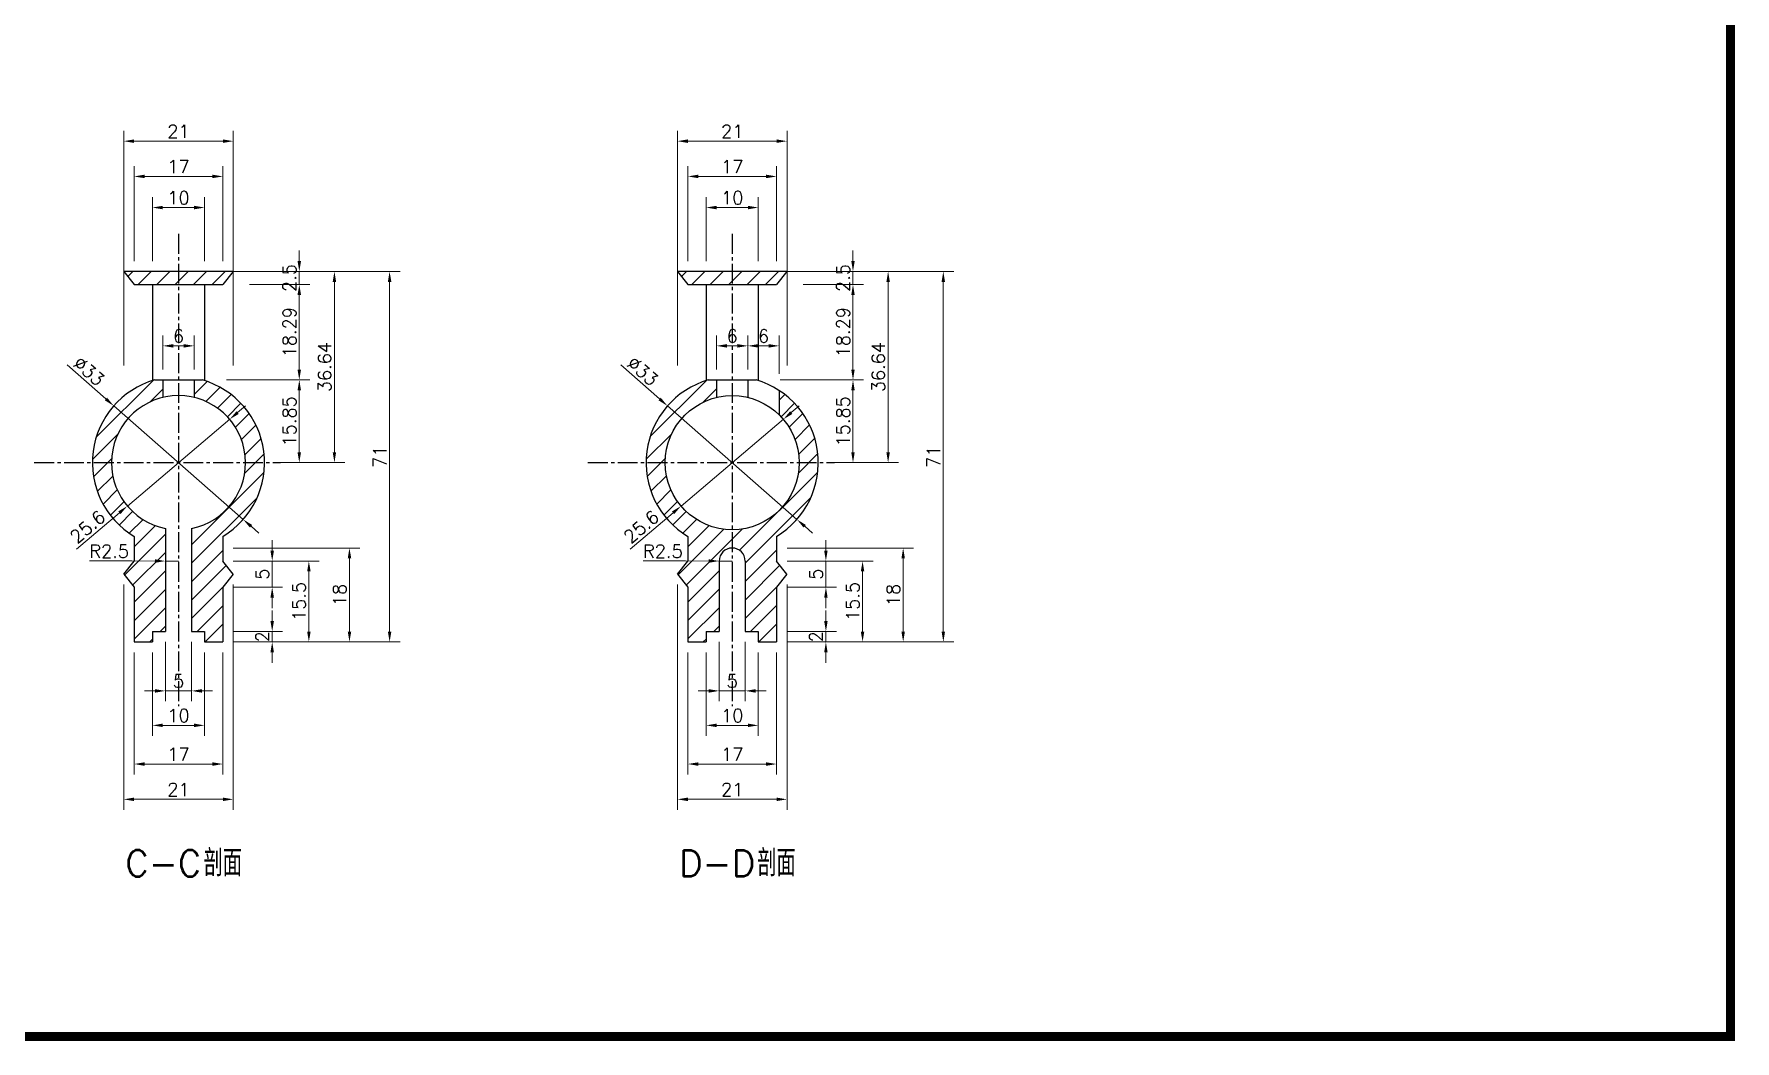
# Model space of a CAD drawing. Header units: millimetres. Extents: x 6728 to 8819, y -1283 to 914.
# Drawn here: x 8493.5 to 8819.4, y 62.5 to 255.5 of the extents above; entities that cross this region are included whole.
import ezdxf

# ---------------------------------------------------------------- set-up
doc = ezdxf.new("R2010")
doc.units = ezdxf.units.MM
doc.header["$LTSCALE"] = 1000
doc.linetypes.add('CENTER2', pattern=[28.575, 19.05, -3.175, 3.175, -3.175])
doc.linetypes.add('DASHDOTX3', pattern=[508, 254, -127, 0, -127])
for name, color, linetype in [('PUB_TEXT', 7, 'Continuous'), ('PUB_TITLE', 7, 'Continuous'), ('中线', 1, 'DASHDOTX3')]:
    doc.layers.add(name, color=color, linetype=linetype)
doc.styles.get("Standard").update_dxf_attribs({"font": 'txt.shx', "bigfont": 'gbcbig.shx'})
doc.styles.add('样式 1', font='txt.shx', dxfattribs={"height": 5.5, "bigfont": 'gbcbig.shx'})
doc.dimstyles.new('ISO-25', dxfattribs={"dimtxt": 2.5, "dimasz": 2, "dimexe": 2, "dimexo": 2, "dimtad": 1, "dimtoh": 1, "dimdsep": 46, "dimtxsty": 'Standard', "dimcen": 2.5, "dimclrd": 256, "dimclre": 256, "dimazin": 0, "dimtfac": 1, "dimtix": 1, "dimtmove": 1, "dimatfit": 0, "dimfxl": 0, "dimtolj": 1, "dimlwd": 9, "dimlwe": 9, "dimarcsym": 0})
pattern_1 = [(45, (1169.0626, -217.9454), (-1.76776695, 1.76776695), [])]

# ---------------------------------------------------------------- blocks, each defined once
blk = doc.blocks.new('*D241')
at = {"lineweight": 9}
for p, q in [((8630.31, 193.16), (8630.31, 197.69)), ((8632.31, 195.69), (8634.31, 195.69)), ((8636.31, 190.32), (8636.31, 197.69))]:
    blk.add_line(p, q, dxfattribs=at)
for points in [[(8632.31, 196.03), (8632.31, 195.36), (8630.31, 195.69)], [(8634.31, 196.03), (8634.31, 195.36), (8636.31, 195.69)]]:
    blk.add_solid(points)
at = {"layer": 'Defpoints', "color": 0}
for p in [(8636.31, 195.69), (8630.31, 191.16), (8636.31, 188.32)]:
    blk.add_point(p, dxfattribs=at)
at = {"color": 0, "insert": (8633.31, 197.57), "char_height": 2.5, "attachment_point": 5}
blk.add_mtext('\\A1;6', dxfattribs=at)
blk = doc.blocks.new('*D240')
at = {"lineweight": 9}
for p, q in [((8645.26, 142.95), (8645.26, 144.95)), ((8637.81, 140.95), (8647.26, 140.95)), ((8645.26, 138.95), (8645.26, 140.95)), ((8637.81, 138.95), (8647.26, 138.95)), ((8645.26, 136.95), (8645.26, 134.95))]:
    blk.add_line(p, q, dxfattribs=at)
for points in [[(8644.93, 142.95), (8645.59, 142.95), (8645.26, 140.95)], [(8644.93, 136.95), (8645.59, 136.95), (8645.26, 138.95)]]:
    blk.add_solid(points)
at = {"layer": 'Defpoints', "color": 0}
for p in [(8635.81, 140.95), (8645.26, 140.95), (8635.81, 138.95)]:
    blk.add_point(p, dxfattribs=at)
at = {"color": 0, "insert": (8643.39, 139.95), "char_height": 2.5, "attachment_point": 5, "rotation": 90}
blk.add_mtext('\\A1;2', dxfattribs=at)
blk = doc.blocks.new('*D380')
at = {"lineweight": 9}
for p, q in [((8622.31, 136.95), (8622.31, 120.96)), ((8632.31, 136.95), (8632.31, 120.96)), ((8624.31, 122.96), (8630.31, 122.96))]:
    blk.add_line(p, q, dxfattribs=at)
for points in [[(8624.31, 123.3), (8624.31, 122.63), (8622.31, 122.96)], [(8630.31, 123.3), (8630.31, 122.63), (8632.31, 122.96)]]:
    blk.add_solid(points)
at = {"layer": 'Defpoints', "color": 0}
for p in [(8622.31, 138.95), (8632.31, 138.95), (8632.31, 122.96)]:
    blk.add_point(p, dxfattribs=at)
at = {"color": 0, "insert": (8627.31, 124.84), "char_height": 2.5, "attachment_point": 5}
blk.add_mtext('\\A1;10', dxfattribs=at)
blk = doc.blocks.new('*D379')
at = {"lineweight": 9}
for p, q in [((8610.27, 154.47), (8618.39, 154.47)), ((8618.39, 154.47), (8622.81, 154.46)), ((8627.31, 154.45), (8624.81, 154.45))]:
    blk.add_line(p, q, dxfattribs=at)
blk.add_solid([(8622.81, 154.79), (8622.8, 154.12), (8624.81, 154.45)])
at = {"layer": 'Defpoints', "color": 0}
for p in [(8624.81, 154.45), (8627.31, 154.45)]:
    blk.add_point(p, dxfattribs=at)
at = {"color": 0, "insert": (8614.02, 156.34), "char_height": 2.5, "attachment_point": 5}
blk.add_mtext('\\A1;R2.5', dxfattribs=at)
blk = doc.blocks.new('*D378')
at = {"lineweight": 9}
for p, q in [((8638.63, 182.91), (8640.16, 184.2)), ((8637.11, 181.62), (8617.5, 165)), ((8607.78, 156.76), (8615.98, 163.71))]:
    blk.add_line(p, q, dxfattribs=at)
for points in [[(8638.42, 183.16), (8638.85, 182.65), (8637.11, 181.62)], [(8615.76, 163.96), (8616.19, 163.45), (8617.5, 165)]]:
    blk.add_solid(points)
at = {"layer": 'Defpoints', "color": 0}
for p in [(8637.11, 181.62), (8617.5, 165)]:
    blk.add_point(p, dxfattribs=at)
at = {"color": 0, "insert": (8609.9, 161.02), "char_height": 2.5, "attachment_point": 5, "rotation": 40.2795}
blk.add_mtext('\\A1;25.6', dxfattribs=at)
blk = doc.blocks.new('*D377')
at = {"lineweight": 9}
for p, q in [((8605.95, 192.05), (8613.4, 185.51)), ((8639.71, 162.42), (8614.9, 184.19)), ((8641.21, 161.11), (8642.71, 159.79))]:
    blk.add_line(p, q, dxfattribs=at)
for points in [[(8613.62, 185.76), (8613.18, 185.26), (8614.9, 184.19)], [(8641.43, 161.36), (8640.99, 160.86), (8639.71, 162.42)]]:
    blk.add_solid(points)
at = {"layer": 'Defpoints', "color": 0}
for p in [(8614.9, 184.19), (8639.71, 162.42)]:
    blk.add_point(p, dxfattribs=at)
at = {"color": 0, "insert": (8610.16, 190.85), "char_height": 2.5, "attachment_point": 5, "rotation": 318.7322}
blk.add_mtext('\\A1;∅33', dxfattribs=at)
blk = doc.blocks.new('*D239')
at = {"lineweight": 9}
for p, q in [((8618.81, 211.95), (8618.81, 230.16)), ((8620.81, 228.16), (8633.81, 228.16)), ((8635.81, 211.95), (8635.81, 230.16))]:
    blk.add_line(p, q, dxfattribs=at)
for points in [[(8620.81, 228.5), (8620.81, 227.83), (8618.81, 228.16)], [(8633.81, 228.5), (8633.81, 227.83), (8635.81, 228.16)]]:
    blk.add_solid(points)
at = {"layer": 'Defpoints', "color": 0}
for p in [(8635.81, 228.16), (8618.81, 209.95), (8635.81, 209.95)]:
    blk.add_point(p, dxfattribs=at)
at = {"color": 0, "insert": (8627.31, 230.04), "char_height": 2.5, "attachment_point": 5}
blk.add_mtext('\\A1;17', dxfattribs=at)
blk = doc.blocks.new('*D238')
at = {"lineweight": 9}
for p, q in [((8616.81, 191.95), (8616.81, 236.92)), ((8618.81, 234.92), (8635.81, 234.92)), ((8637.81, 191.95), (8637.81, 236.92))]:
    blk.add_line(p, q, dxfattribs=at)
for points in [[(8618.81, 235.26), (8618.81, 234.59), (8616.81, 234.92)], [(8635.81, 235.26), (8635.81, 234.59), (8637.81, 234.92)]]:
    blk.add_solid(points)
at = {"layer": 'Defpoints', "color": 0}
for p in [(8637.81, 234.92), (8616.81, 189.95), (8637.81, 189.95)]:
    blk.add_point(p, dxfattribs=at)
at = {"color": 0, "insert": (8627.31, 236.8), "char_height": 2.5, "attachment_point": 5}
blk.add_mtext('\\A1;21', dxfattribs=at)
blk = doc.blocks.new('*D376')
at = {"lineweight": 9}
for p, q in [((8616.81, 149.95), (8616.81, 106.79)), ((8637.81, 149.95), (8637.81, 106.79)), ((8618.81, 108.79), (8635.81, 108.79))]:
    blk.add_line(p, q, dxfattribs=at)
for points in [[(8618.81, 109.12), (8618.81, 108.45), (8616.81, 108.79)], [(8635.81, 109.12), (8635.81, 108.45), (8637.81, 108.79)]]:
    blk.add_solid(points)
at = {"layer": 'Defpoints', "color": 0}
for p in [(8616.81, 151.95), (8637.81, 151.95), (8637.81, 108.79)]:
    blk.add_point(p, dxfattribs=at)
at = {"color": 0, "insert": (8627.31, 110.66), "char_height": 2.5, "attachment_point": 5}
blk.add_mtext('\\A1;21', dxfattribs=at)
blk = doc.blocks.new('*D375')
at = {"lineweight": 9}
for p, q in [((8618.81, 136.95), (8618.81, 113.55)), ((8635.81, 136.95), (8635.81, 113.55)), ((8620.81, 115.55), (8633.81, 115.55))]:
    blk.add_line(p, q, dxfattribs=at)
for points in [[(8620.81, 115.88), (8620.81, 115.21), (8618.81, 115.55)], [(8633.81, 115.88), (8633.81, 115.21), (8635.81, 115.55)]]:
    blk.add_solid(points)
at = {"layer": 'Defpoints', "color": 0}
for p in [(8618.81, 138.95), (8635.81, 138.95), (8635.81, 115.55)]:
    blk.add_point(p, dxfattribs=at)
at = {"color": 0, "insert": (8627.31, 117.42), "char_height": 2.5, "attachment_point": 5}
blk.add_mtext('\\A1;17', dxfattribs=at)
blk = doc.blocks.new('*D237')
at = {"lineweight": 9}
for p, q in [((8624.81, 138.95), (8624.81, 127.57)), ((8629.81, 138.95), (8629.81, 127.57)), ((8622.81, 129.57), (8620.81, 129.57)), ((8624.81, 129.57), (8629.81, 129.57)), ((8631.81, 129.57), (8633.81, 129.57))]:
    blk.add_line(p, q, dxfattribs=at)
for points in [[(8622.81, 129.9), (8622.81, 129.23), (8624.81, 129.57)], [(8631.81, 129.9), (8631.81, 129.23), (8629.81, 129.57)]]:
    blk.add_solid(points)
at = {"layer": 'Defpoints', "color": 0}
for p in [(8624.81, 140.95), (8629.81, 140.95), (8629.81, 129.57)]:
    blk.add_point(p, dxfattribs=at)
at = {"color": 0, "insert": (8627.31, 131.44), "char_height": 2.5, "attachment_point": 5}
blk.add_mtext('\\A1;5', dxfattribs=at)
blk = doc.blocks.new('*D374')
at = {"lineweight": 9}
for p, q in [((8645.26, 156.45), (8645.26, 158.45)), ((8637.81, 154.45), (8647.26, 154.45)), ((8645.26, 149.45), (8645.26, 154.45)), ((8637.81, 149.45), (8647.26, 149.45)), ((8645.26, 147.45), (8645.26, 145.45))]:
    blk.add_line(p, q, dxfattribs=at)
for points in [[(8644.93, 156.45), (8645.59, 156.45), (8645.26, 154.45)], [(8644.93, 147.45), (8645.59, 147.45), (8645.26, 149.45)]]:
    blk.add_solid(points)
at = {"layer": 'Defpoints', "color": 0}
for p in [(8635.81, 154.45), (8645.26, 154.45), (8635.81, 149.45)]:
    blk.add_point(p, dxfattribs=at)
at = {"color": 0, "insert": (8643.39, 151.95), "char_height": 2.5, "attachment_point": 5, "rotation": 90}
blk.add_mtext('\\A1;5', dxfattribs=at)
blk = doc.blocks.new('*D373')
at = {"lineweight": 9}
for p, q in [((8637.81, 154.45), (8654.29, 154.45)), ((8652.29, 140.95), (8652.29, 152.45)), ((8639.81, 138.95), (8654.29, 138.95))]:
    blk.add_line(p, q, dxfattribs=at)
for points in [[(8651.95, 152.45), (8652.62, 152.45), (8652.29, 154.45)], [(8651.95, 140.95), (8652.62, 140.95), (8652.29, 138.95)]]:
    blk.add_solid(points)
at = {"layer": 'Defpoints', "color": 0}
for p in [(8635.81, 154.45), (8652.29, 154.45), (8637.81, 138.95)]:
    blk.add_point(p, dxfattribs=at)
at = {"color": 0, "insert": (8650.41, 146.7), "char_height": 2.5, "attachment_point": 5, "rotation": 90}
blk.add_mtext('\\A1;15.5', dxfattribs=at)
blk = doc.blocks.new('*D236')
at = {"lineweight": 9}
for p, q in [((8637.81, 156.95), (8662.07, 156.95)), ((8660.07, 154.95), (8660.07, 140.95)), ((8641.55, 138.95), (8662.07, 138.95))]:
    blk.add_line(p, q, dxfattribs=at)
for points in [[(8659.73, 154.95), (8660.4, 154.95), (8660.07, 156.95)], [(8659.73, 140.95), (8660.4, 140.95), (8660.07, 138.95)]]:
    blk.add_solid(points)
at = {"layer": 'Defpoints', "color": 0}
for p in [(8635.81, 156.95), (8639.55, 138.95), (8660.07, 138.95)]:
    blk.add_point(p, dxfattribs=at)
at = {"color": 0, "insert": (8658.19, 147.95), "char_height": 2.5, "attachment_point": 5, "rotation": 90}
blk.add_mtext('\\A1;18', dxfattribs=at)
blk = doc.blocks.new('*D235')
at = {"lineweight": 9}
for p, q in [((8622.31, 211.95), (8622.31, 224.2)), ((8624.31, 222.2), (8630.31, 222.2)), ((8632.31, 211.95), (8632.31, 224.2))]:
    blk.add_line(p, q, dxfattribs=at)
for points in [[(8624.31, 222.53), (8624.31, 221.86), (8622.31, 222.2)], [(8630.31, 222.53), (8630.31, 221.86), (8632.31, 222.2)]]:
    blk.add_solid(points)
at = {"layer": 'Defpoints', "color": 0}
for p in [(8632.31, 222.2), (8622.31, 209.95), (8632.31, 209.95)]:
    blk.add_point(p, dxfattribs=at)
at = {"color": 0, "insert": (8627.31, 224.07), "char_height": 2.5, "attachment_point": 5}
blk.add_mtext('\\A1;10', dxfattribs=at)
blk = doc.blocks.new('*D234')
at = {"lineweight": 9}
for p, q in [((8650.45, 211.95), (8650.45, 213.95)), ((8644.99, 209.95), (8652.45, 209.95)), ((8650.45, 209.95), (8650.45, 207.45)), ((8640.93, 207.45), (8652.45, 207.45)), ((8650.45, 205.45), (8650.45, 203.45))]:
    blk.add_line(p, q, dxfattribs=at)
for points in [[(8650.12, 211.95), (8650.78, 211.95), (8650.45, 209.95)], [(8650.12, 205.45), (8650.78, 205.45), (8650.45, 207.45)]]:
    blk.add_solid(points)
at = {"layer": 'Defpoints', "color": 0}
for p in [(8642.99, 209.95), (8638.93, 207.45), (8650.45, 207.45)]:
    blk.add_point(p, dxfattribs=at)
at = {"color": 0, "insert": (8648.57, 208.7), "char_height": 2.5, "attachment_point": 5, "rotation": 90}
blk.add_mtext('\\A1;2.5', dxfattribs=at)
blk = doc.blocks.new('*D233')
at = {"lineweight": 9}
for p, q in [((8642.99, 209.95), (8659.18, 209.95)), ((8657.18, 207.95), (8657.18, 175.31)), ((8650.99, 173.31), (8659.18, 173.31))]:
    blk.add_line(p, q, dxfattribs=at)
for points in [[(8656.85, 207.95), (8657.52, 207.95), (8657.18, 209.95)], [(8656.85, 175.31), (8657.52, 175.31), (8657.18, 173.31)]]:
    blk.add_solid(points)
at = {"layer": 'Defpoints', "color": 0}
for p in [(8640.99, 209.95), (8648.99, 173.31), (8657.18, 173.31)]:
    blk.add_point(p, dxfattribs=at)
at = {"color": 0, "insert": (8655.31, 191.63), "char_height": 2.5, "attachment_point": 5, "rotation": 90}
blk.add_mtext('\\A1;36.64', dxfattribs=at)
blk = doc.blocks.new('*D232')
at = {"lineweight": 9}
for p, q in [((8637.81, 209.95), (8669.76, 209.95)), ((8667.76, 207.95), (8667.76, 140.95)), ((8637.81, 138.95), (8669.76, 138.95))]:
    blk.add_line(p, q, dxfattribs=at)
for points in [[(8667.42, 207.95), (8668.09, 207.95), (8667.76, 209.95)], [(8667.42, 140.95), (8668.09, 140.95), (8667.76, 138.95)]]:
    blk.add_solid(points)
at = {"layer": 'Defpoints', "color": 0}
for p in [(8635.81, 209.95), (8635.81, 138.95), (8667.76, 138.95)]:
    blk.add_point(p, dxfattribs=at)
at = {"color": 0, "insert": (8665.88, 174.45), "char_height": 2.5, "attachment_point": 5, "rotation": 90}
blk.add_mtext('\\A1;71', dxfattribs=at)
blk = doc.blocks.new('*D231')
at = {"lineweight": 9}
for p, q in [((8636.52, 189.16), (8652.45, 189.16)), ((8650.45, 175.31), (8650.45, 187.16)), ((8646.35, 173.31), (8652.45, 173.31))]:
    blk.add_line(p, q, dxfattribs=at)
for points in [[(8650.12, 187.16), (8650.78, 187.16), (8650.45, 189.16)], [(8650.12, 175.31), (8650.78, 175.31), (8650.45, 173.31)]]:
    blk.add_solid(points)
at = {"layer": 'Defpoints', "color": 0}
for p in [(8634.52, 189.16), (8650.45, 189.16), (8644.35, 173.31)]:
    blk.add_point(p, dxfattribs=at)
at = {"color": 0, "insert": (8648.57, 181.23), "char_height": 2.5, "attachment_point": 5, "rotation": 90}
blk.add_mtext('\\A1;15.85', dxfattribs=at)
blk = doc.blocks.new('*D230')
at = {"lineweight": 9}
for p, q in [((8647.09, 207.45), (8652.45, 207.45)), ((8650.45, 191.16), (8650.45, 205.45)), ((8636.52, 189.16), (8652.45, 189.16))]:
    blk.add_line(p, q, dxfattribs=at)
for points in [[(8650.12, 205.45), (8650.78, 205.45), (8650.45, 207.45)], [(8650.12, 191.16), (8650.78, 191.16), (8650.45, 189.16)]]:
    blk.add_solid(points)
at = {"layer": 'Defpoints', "color": 0}
for p in [(8645.09, 207.45), (8650.45, 207.45), (8634.52, 189.16)]:
    blk.add_point(p, dxfattribs=at)
at = {"color": 0, "insert": (8648.57, 198.3), "char_height": 2.5, "attachment_point": 5, "rotation": 90}
blk.add_mtext('\\A1;18.29', dxfattribs=at)
blk = doc.blocks.new('*D372')
at = {"lineweight": 9}
for p, q in [((8624.31, 191.16), (8624.31, 197.69)), ((8626.31, 195.69), (8628.31, 195.69)), ((8630.31, 191.16), (8630.31, 197.69))]:
    blk.add_line(p, q, dxfattribs=at)
for points in [[(8626.31, 196.03), (8626.31, 195.36), (8624.31, 195.69)], [(8628.31, 196.03), (8628.31, 195.36), (8630.31, 195.69)]]:
    blk.add_solid(points)
at = {"layer": 'Defpoints', "color": 0}
for p in [(8630.31, 195.69), (8624.31, 189.16), (8630.31, 189.16)]:
    blk.add_point(p, dxfattribs=at)
at = {"color": 0, "insert": (8627.31, 197.57), "char_height": 2.5, "attachment_point": 5}
blk.add_mtext('\\A1;6', dxfattribs=at)
blk = doc.blocks.new('*D347')
at = {"lineweight": 9}
for p, q in [((8518.21, 191.16), (8518.21, 197.69)), ((8520.21, 195.69), (8522.21, 195.69)), ((8524.21, 191.16), (8524.21, 197.69))]:
    blk.add_line(p, q, dxfattribs=at)
for points in [[(8520.21, 196.03), (8520.21, 195.36), (8518.21, 195.69)], [(8522.21, 196.03), (8522.21, 195.36), (8524.21, 195.69)]]:
    blk.add_solid(points)
at = {"layer": 'Defpoints', "color": 0}
for p in [(8524.21, 195.69), (8518.21, 189.16), (8524.21, 189.16)]:
    blk.add_point(p, dxfattribs=at)
at = {"color": 0, "insert": (8521.21, 197.57), "char_height": 2.5, "attachment_point": 5}
blk.add_mtext('\\A1;6', dxfattribs=at)
blk = doc.blocks.new('*D222')
at = {"lineweight": 9}
for p, q in [((8540.99, 207.45), (8546.36, 207.45)), ((8544.36, 191.16), (8544.36, 205.45)), ((8530.43, 189.16), (8546.36, 189.16))]:
    blk.add_line(p, q, dxfattribs=at)
for points in [[(8544.02, 205.45), (8544.69, 205.45), (8544.36, 207.45)], [(8544.02, 191.16), (8544.69, 191.16), (8544.36, 189.16)]]:
    blk.add_solid(points)
at = {"layer": 'Defpoints', "color": 0}
for p in [(8538.99, 207.45), (8544.36, 207.45), (8528.43, 189.16)]:
    blk.add_point(p, dxfattribs=at)
at = {"color": 0, "insert": (8542.48, 198.3), "char_height": 2.5, "attachment_point": 5, "rotation": 90}
blk.add_mtext('\\A1;18.29', dxfattribs=at)
blk = doc.blocks.new('*D221')
at = {"lineweight": 9}
for p, q in [((8530.43, 189.16), (8546.36, 189.16)), ((8544.36, 175.31), (8544.36, 187.16)), ((8540.25, 173.31), (8546.36, 173.31))]:
    blk.add_line(p, q, dxfattribs=at)
for points in [[(8544.02, 187.16), (8544.69, 187.16), (8544.36, 189.16)], [(8544.02, 175.31), (8544.69, 175.31), (8544.36, 173.31)]]:
    blk.add_solid(points)
at = {"layer": 'Defpoints', "color": 0}
for p in [(8528.43, 189.16), (8544.36, 189.16), (8538.25, 173.31)]:
    blk.add_point(p, dxfattribs=at)
at = {"color": 0, "insert": (8542.48, 181.23), "char_height": 2.5, "attachment_point": 5, "rotation": 90}
blk.add_mtext('\\A1;15.85', dxfattribs=at)
blk = doc.blocks.new('*D220')
at = {"lineweight": 9}
for p, q in [((8531.71, 209.95), (8563.66, 209.95)), ((8561.66, 207.95), (8561.66, 140.95)), ((8531.71, 138.95), (8563.66, 138.95))]:
    blk.add_line(p, q, dxfattribs=at)
for points in [[(8561.33, 207.95), (8562, 207.95), (8561.66, 209.95)], [(8561.33, 140.95), (8562, 140.95), (8561.66, 138.95)]]:
    blk.add_solid(points)
at = {"layer": 'Defpoints', "color": 0}
for p in [(8529.71, 209.95), (8529.71, 138.95), (8561.66, 138.95)]:
    blk.add_point(p, dxfattribs=at)
at = {"color": 0, "insert": (8559.79, 174.45), "char_height": 2.5, "attachment_point": 5, "rotation": 90}
blk.add_mtext('\\A1;71', dxfattribs=at)
blk = doc.blocks.new('*D219')
at = {"lineweight": 9}
for p, q in [((8536.9, 209.95), (8553.09, 209.95)), ((8551.09, 207.95), (8551.09, 175.31)), ((8544.9, 173.31), (8553.09, 173.31))]:
    blk.add_line(p, q, dxfattribs=at)
for points in [[(8550.76, 207.95), (8551.42, 207.95), (8551.09, 209.95)], [(8550.76, 175.31), (8551.42, 175.31), (8551.09, 173.31)]]:
    blk.add_solid(points)
at = {"layer": 'Defpoints', "color": 0}
for p in [(8534.9, 209.95), (8542.9, 173.31), (8551.09, 173.31)]:
    blk.add_point(p, dxfattribs=at)
at = {"color": 0, "insert": (8549.22, 191.63), "char_height": 2.5, "attachment_point": 5, "rotation": 90}
blk.add_mtext('\\A1;36.64', dxfattribs=at)
blk = doc.blocks.new('*D218')
at = {"lineweight": 9}
for p, q in [((8544.36, 211.95), (8544.36, 213.95)), ((8538.9, 209.95), (8546.36, 209.95)), ((8544.36, 209.95), (8544.36, 207.45)), ((8534.83, 207.45), (8546.36, 207.45)), ((8544.36, 205.45), (8544.36, 203.45))]:
    blk.add_line(p, q, dxfattribs=at)
for points in [[(8544.02, 211.95), (8544.69, 211.95), (8544.36, 209.95)], [(8544.02, 205.45), (8544.69, 205.45), (8544.36, 207.45)]]:
    blk.add_solid(points)
at = {"layer": 'Defpoints', "color": 0}
for p in [(8536.9, 209.95), (8532.83, 207.45), (8544.36, 207.45)]:
    blk.add_point(p, dxfattribs=at)
at = {"color": 0, "insert": (8542.48, 208.7), "char_height": 2.5, "attachment_point": 5, "rotation": 90}
blk.add_mtext('\\A1;2.5', dxfattribs=at)
blk = doc.blocks.new('*D217')
at = {"lineweight": 9}
for p, q in [((8516.21, 211.95), (8516.21, 224.2)), ((8518.21, 222.2), (8524.21, 222.2)), ((8526.21, 211.95), (8526.21, 224.2))]:
    blk.add_line(p, q, dxfattribs=at)
for points in [[(8518.21, 222.53), (8518.21, 221.86), (8516.21, 222.2)], [(8524.21, 222.53), (8524.21, 221.86), (8526.21, 222.2)]]:
    blk.add_solid(points)
at = {"layer": 'Defpoints', "color": 0}
for p in [(8526.21, 222.2), (8516.21, 209.95), (8526.21, 209.95)]:
    blk.add_point(p, dxfattribs=at)
at = {"color": 0, "insert": (8521.21, 224.07), "char_height": 2.5, "attachment_point": 5}
blk.add_mtext('\\A1;10', dxfattribs=at)
blk = doc.blocks.new('*D216')
at = {"lineweight": 9}
for p, q in [((8531.71, 156.95), (8555.97, 156.95)), ((8553.97, 154.95), (8553.97, 140.95)), ((8535.46, 138.95), (8555.97, 138.95))]:
    blk.add_line(p, q, dxfattribs=at)
for points in [[(8553.64, 154.95), (8554.31, 154.95), (8553.97, 156.95)], [(8553.64, 140.95), (8554.31, 140.95), (8553.97, 138.95)]]:
    blk.add_solid(points)
at = {"layer": 'Defpoints', "color": 0}
for p in [(8529.71, 156.95), (8533.46, 138.95), (8553.97, 138.95)]:
    blk.add_point(p, dxfattribs=at)
at = {"color": 0, "insert": (8552.1, 147.95), "char_height": 2.5, "attachment_point": 5, "rotation": 90}
blk.add_mtext('\\A1;18', dxfattribs=at)
blk = doc.blocks.new('*D346')
at = {"lineweight": 9}
for p, q in [((8531.71, 154.45), (8548.19, 154.45)), ((8546.19, 140.95), (8546.19, 152.45)), ((8533.71, 138.95), (8548.19, 138.95))]:
    blk.add_line(p, q, dxfattribs=at)
for points in [[(8545.86, 152.45), (8546.53, 152.45), (8546.19, 154.45)], [(8545.86, 140.95), (8546.53, 140.95), (8546.19, 138.95)]]:
    blk.add_solid(points)
at = {"layer": 'Defpoints', "color": 0}
for p in [(8529.71, 154.45), (8546.19, 154.45), (8531.71, 138.95)]:
    blk.add_point(p, dxfattribs=at)
at = {"color": 0, "insert": (8544.32, 146.7), "char_height": 2.5, "attachment_point": 5, "rotation": 90}
blk.add_mtext('\\A1;15.5', dxfattribs=at)
blk = doc.blocks.new('*D345')
at = {"lineweight": 9}
for p, q in [((8539.17, 156.45), (8539.17, 158.45)), ((8531.71, 154.45), (8541.17, 154.45)), ((8539.17, 149.45), (8539.17, 154.45)), ((8531.71, 149.45), (8541.17, 149.45)), ((8539.17, 147.45), (8539.17, 145.45))]:
    blk.add_line(p, q, dxfattribs=at)
for points in [[(8538.83, 156.45), (8539.5, 156.45), (8539.17, 154.45)], [(8538.83, 147.45), (8539.5, 147.45), (8539.17, 149.45)]]:
    blk.add_solid(points)
at = {"layer": 'Defpoints', "color": 0}
for p in [(8529.71, 154.45), (8539.17, 154.45), (8529.71, 149.45)]:
    blk.add_point(p, dxfattribs=at)
at = {"color": 0, "insert": (8537.29, 151.95), "char_height": 2.5, "attachment_point": 5, "rotation": 90}
blk.add_mtext('\\A1;5', dxfattribs=at)
blk = doc.blocks.new('*D215')
at = {"lineweight": 9}
for p, q in [((8518.71, 138.95), (8518.71, 127.57)), ((8523.71, 138.95), (8523.71, 127.57)), ((8516.71, 129.57), (8514.71, 129.57)), ((8518.71, 129.57), (8523.71, 129.57)), ((8525.71, 129.57), (8527.71, 129.57))]:
    blk.add_line(p, q, dxfattribs=at)
for points in [[(8516.71, 129.9), (8516.71, 129.23), (8518.71, 129.57)], [(8525.71, 129.9), (8525.71, 129.23), (8523.71, 129.57)]]:
    blk.add_solid(points)
at = {"layer": 'Defpoints', "color": 0}
for p in [(8518.71, 140.95), (8523.71, 140.95), (8523.71, 129.57)]:
    blk.add_point(p, dxfattribs=at)
at = {"color": 0, "insert": (8521.21, 131.44), "char_height": 2.5, "attachment_point": 5}
blk.add_mtext('\\A1;5', dxfattribs=at)
blk = doc.blocks.new('*D344')
at = {"lineweight": 9}
for p, q in [((8512.71, 136.95), (8512.71, 113.55)), ((8529.71, 136.95), (8529.71, 113.55)), ((8514.71, 115.55), (8527.71, 115.55))]:
    blk.add_line(p, q, dxfattribs=at)
for points in [[(8514.71, 115.88), (8514.71, 115.21), (8512.71, 115.55)], [(8527.71, 115.88), (8527.71, 115.21), (8529.71, 115.55)]]:
    blk.add_solid(points)
at = {"layer": 'Defpoints', "color": 0}
for p in [(8512.71, 138.95), (8529.71, 138.95), (8529.71, 115.55)]:
    blk.add_point(p, dxfattribs=at)
at = {"color": 0, "insert": (8521.21, 117.42), "char_height": 2.5, "attachment_point": 5}
blk.add_mtext('\\A1;17', dxfattribs=at)
blk = doc.blocks.new('*D343')
at = {"lineweight": 9}
for p, q in [((8510.71, 149.95), (8510.71, 106.79)), ((8531.71, 149.95), (8531.71, 106.79)), ((8512.71, 108.79), (8529.71, 108.79))]:
    blk.add_line(p, q, dxfattribs=at)
for points in [[(8512.71, 109.12), (8512.71, 108.45), (8510.71, 108.79)], [(8529.71, 109.12), (8529.71, 108.45), (8531.71, 108.79)]]:
    blk.add_solid(points)
at = {"layer": 'Defpoints', "color": 0}
for p in [(8510.71, 151.95), (8531.71, 151.95), (8531.71, 108.79)]:
    blk.add_point(p, dxfattribs=at)
at = {"color": 0, "insert": (8521.21, 110.66), "char_height": 2.5, "attachment_point": 5}
blk.add_mtext('\\A1;21', dxfattribs=at)
blk = doc.blocks.new('*D214')
at = {"lineweight": 9}
for p, q in [((8510.71, 191.95), (8510.71, 236.92)), ((8512.71, 234.92), (8529.71, 234.92)), ((8531.71, 191.95), (8531.71, 236.92))]:
    blk.add_line(p, q, dxfattribs=at)
for points in [[(8512.71, 235.26), (8512.71, 234.59), (8510.71, 234.92)], [(8529.71, 235.26), (8529.71, 234.59), (8531.71, 234.92)]]:
    blk.add_solid(points)
at = {"layer": 'Defpoints', "color": 0}
for p in [(8531.71, 234.92), (8510.71, 189.95), (8531.71, 189.95)]:
    blk.add_point(p, dxfattribs=at)
at = {"color": 0, "insert": (8521.21, 236.8), "char_height": 2.5, "attachment_point": 5}
blk.add_mtext('\\A1;21', dxfattribs=at)
blk = doc.blocks.new('*D213')
at = {"lineweight": 9}
for p, q in [((8512.71, 211.95), (8512.71, 230.16)), ((8514.71, 228.16), (8527.71, 228.16)), ((8529.71, 211.95), (8529.71, 230.16))]:
    blk.add_line(p, q, dxfattribs=at)
for points in [[(8514.71, 228.5), (8514.71, 227.83), (8512.71, 228.16)], [(8527.71, 228.5), (8527.71, 227.83), (8529.71, 228.16)]]:
    blk.add_solid(points)
at = {"layer": 'Defpoints', "color": 0}
for p in [(8529.71, 228.16), (8512.71, 209.95), (8529.71, 209.95)]:
    blk.add_point(p, dxfattribs=at)
at = {"color": 0, "insert": (8521.21, 230.04), "char_height": 2.5, "attachment_point": 5}
blk.add_mtext('\\A1;17', dxfattribs=at)
blk = doc.blocks.new('*D342')
at = {"lineweight": 9}
for p, q in [((8499.85, 192.05), (8507.31, 185.51)), ((8533.61, 162.42), (8508.81, 184.19)), ((8535.12, 161.11), (8536.62, 159.79))]:
    blk.add_line(p, q, dxfattribs=at)
for points in [[(8507.53, 185.76), (8507.09, 185.26), (8508.81, 184.19)], [(8535.34, 161.36), (8534.9, 160.86), (8533.61, 162.42)]]:
    blk.add_solid(points)
at = {"layer": 'Defpoints', "color": 0}
for p in [(8508.81, 184.19), (8533.61, 162.42)]:
    blk.add_point(p, dxfattribs=at)
at = {"color": 0, "insert": (8504.07, 190.85), "char_height": 2.5, "attachment_point": 5, "rotation": 318.7322}
blk.add_mtext('\\A1;∅33', dxfattribs=at)
blk = doc.blocks.new('*D341')
at = {"lineweight": 9}
for p, q in [((8532.54, 182.91), (8534.07, 184.2)), ((8531.02, 181.62), (8511.41, 165)), ((8501.68, 156.76), (8509.88, 163.71))]:
    blk.add_line(p, q, dxfattribs=at)
for points in [[(8532.33, 183.16), (8532.76, 182.65), (8531.02, 181.62)], [(8509.67, 163.96), (8510.1, 163.45), (8511.41, 165)]]:
    blk.add_solid(points)
at = {"layer": 'Defpoints', "color": 0}
for p in [(8531.02, 181.62), (8511.41, 165)]:
    blk.add_point(p, dxfattribs=at)
at = {"color": 0, "insert": (8503.81, 161.02), "char_height": 2.5, "attachment_point": 5, "rotation": 40.2795}
blk.add_mtext('\\A1;25.6', dxfattribs=at)
blk = doc.blocks.new('*D212')
at = {"lineweight": 9}
for p, q in [((8504.17, 154.47), (8512.3, 154.47)), ((8512.3, 154.47), (8516.71, 154.46)), ((8521.21, 154.45), (8518.71, 154.45))]:
    blk.add_line(p, q, dxfattribs=at)
blk.add_solid([(8516.71, 154.79), (8516.71, 154.12), (8518.71, 154.45)])
at = {"layer": 'Defpoints', "color": 0}
for p in [(8518.71, 154.45), (8521.21, 154.45)]:
    blk.add_point(p, dxfattribs=at)
at = {"color": 0, "insert": (8507.92, 156.34), "char_height": 2.5, "attachment_point": 5}
blk.add_mtext('\\A1;R2.5', dxfattribs=at)
blk = doc.blocks.new('*D340')
at = {"lineweight": 9}
for p, q in [((8516.21, 136.95), (8516.21, 120.96)), ((8526.21, 136.95), (8526.21, 120.96)), ((8518.21, 122.96), (8524.21, 122.96))]:
    blk.add_line(p, q, dxfattribs=at)
for points in [[(8518.21, 123.3), (8518.21, 122.63), (8516.21, 122.96)], [(8524.21, 123.3), (8524.21, 122.63), (8526.21, 122.96)]]:
    blk.add_solid(points)
at = {"layer": 'Defpoints', "color": 0}
for p in [(8516.21, 138.95), (8526.21, 138.95), (8526.21, 122.96)]:
    blk.add_point(p, dxfattribs=at)
at = {"color": 0, "insert": (8521.21, 124.84), "char_height": 2.5, "attachment_point": 5}
blk.add_mtext('\\A1;10', dxfattribs=at)
blk = doc.blocks.new('*D211')
at = {"lineweight": 9}
for p, q in [((8539.17, 142.95), (8539.17, 144.95)), ((8531.71, 140.95), (8541.17, 140.95)), ((8539.17, 138.95), (8539.17, 140.95)), ((8531.71, 138.95), (8541.17, 138.95)), ((8539.17, 136.95), (8539.17, 134.95))]:
    blk.add_line(p, q, dxfattribs=at)
for points in [[(8538.83, 142.95), (8539.5, 142.95), (8539.17, 140.95)], [(8538.83, 136.95), (8539.5, 136.95), (8539.17, 138.95)]]:
    blk.add_solid(points)
at = {"layer": 'Defpoints', "color": 0}
for p in [(8529.71, 140.95), (8539.17, 140.95), (8529.71, 138.95)]:
    blk.add_point(p, dxfattribs=at)
at = {"color": 0, "insert": (8537.29, 139.95), "char_height": 2.5, "attachment_point": 5, "rotation": 90}
blk.add_mtext('\\A1;2', dxfattribs=at)

msp = doc.modelspace()

# ---------------------------------------------------------------- hatches: boundary and pattern name
h = msp.add_hatch()
h.set_pattern_fill('ANSI31', color=140, scale=20, style=0)
h.set_pattern_definition(pattern_1)
h.paths.add_polyline_path([(8521.212, 207.448), (8521.212, 209.948), (8510.712, 209.948), (8512.712, 207.448)])
h.paths.add_polyline_path([(8529.712, 207.448), (8531.712, 209.948), (8521.212, 209.948), (8521.212, 207.448)])
h.paths.add_polyline_path([(8518.212, 185.803), (8518.212, 189.158), (8516.627, 189.158, 0.3339369), (8504.712, 173.308), (8508.362, 173.308, -0.3467647)])
h.paths.add_polyline_path([(8534.062, 173.308), (8537.712, 173.308, 0.3339369), (8525.798, 189.158), (8524.212, 189.158), (8524.212, 185.803, -0.3467647)])
h.paths.add_polyline_path([(8523.712, 160.703), (8523.712, 140.948), (8526.212, 140.948), (8526.212, 138.948), (8529.712, 138.948), (8529.712, 149.448), (8531.712, 151.948), (8529.712, 154.448), (8529.712, 159.166, 0.2632426), (8537.712, 173.308), (8534.062, 173.308, -0.3579604)])
h.paths.add_polyline_path([(8512.712, 154.448), (8510.712, 151.948), (8512.712, 149.448), (8512.712, 138.948), (8516.212, 138.948), (8516.212, 140.948), (8518.712, 140.948), (8518.712, 160.703, -0.3579604), (8508.362, 173.308), (8504.712, 173.308, 0.2632426), (8512.712, 159.166)])
h = msp.add_hatch()
h.set_pattern_fill('ANSI31', color=140, scale=20, style=0)
h.set_pattern_definition(pattern_1)
h.paths.add_polyline_path([(8627.306, 207.448), (8627.306, 209.948), (8616.806, 209.948), (8618.806, 207.448)])
h.paths.add_polyline_path([(8635.806, 207.448), (8637.806, 209.948), (8627.306, 209.948), (8627.306, 207.448)])
h.paths.add_polyline_path([(8610.806, 173.308), (8614.456, 173.308, -0.3467647), (8624.306, 185.803), (8624.306, 189.158), (8622.72, 189.158, 0.3339369)])
h.paths.add_polyline_path([(8618.806, 159.166), (8618.806, 154.448), (8616.806, 151.948), (8618.806, 149.448), (8618.806, 138.948), (8622.306, 138.948), (8622.306, 140.948), (8624.806, 140.948), (8624.806, 154.448, -0.4142136), (8627.306, 156.948), (8627.306, 160.458, -0.4142136), (8614.456, 173.308), (8610.806, 173.308, 0.2632426)])
h.paths.add_polyline_path([(8635.806, 159.166, 0.2632426), (8643.806, 173.308), (8640.156, 173.308, -0.4142136), (8627.306, 160.458), (8627.306, 156.948, -0.4142136), (8629.806, 154.448), (8629.806, 140.948), (8632.306, 140.948), (8632.306, 138.948), (8635.806, 138.948), (8635.806, 149.448), (8637.806, 151.948), (8635.806, 154.448)])
h.paths.add_polyline_path([(8640.156, 173.308), (8643.806, 173.308, 0.2537088), (8636.306, 187.137), (8636.306, 182.48, -0.201371)])

# ---------------------------------------------------------------- linework, layer by layer
at = {"color": 140}
for p, q in [((8510.712, 209.948), (8512.712, 207.448)), ((8531.712, 209.948), (8510.712, 209.948)), ((8531.712, 209.948), (8529.712, 207.448)), ((8637.806, 209.948), (8616.806, 209.948)), ((8616.806, 209.948), (8618.806, 207.448)), ((8637.806, 209.948), (8635.806, 207.448)), ((8512.712, 207.448), (8529.712, 207.448)), ((8516.212, 207.448), (8516.212, 189.158)), ((8526.212, 207.448), (8526.212, 189.158)), ((8618.806, 207.448), (8635.806, 207.448)), ((8622.306, 207.448), (8622.306, 189.158)), ((8632.306, 207.448), (8632.306, 189.158)), ((8516.627, 189.158), (8525.798, 189.158)), ((8518.212, 189.158), (8518.212, 185.803)), ((8524.212, 189.158), (8524.212, 185.803)), ((8622.72, 189.158), (8631.891, 189.158)), ((8624.306, 189.158), (8624.306, 185.803)), ((8630.306, 189.158), (8630.306, 185.803)), ((8636.306, 187.137), (8636.306, 182.48)), ((8518.712, 160.703), (8518.712, 140.948)), ((8523.712, 160.703), (8523.712, 140.948)), ((8512.712, 159.166), (8512.712, 154.448)), ((8529.712, 159.166), (8529.712, 154.448)), ((8618.806, 159.166), (8618.806, 154.448)), ((8635.806, 159.166), (8635.806, 154.448)), ((8510.712, 151.948), (8512.712, 154.448)), ((8531.712, 151.948), (8529.712, 154.448)), ((8616.806, 151.948), (8618.806, 154.448)), ((8624.806, 154.448), (8624.806, 140.948)), ((8629.806, 154.448), (8629.806, 140.948)), ((8637.806, 151.948), (8635.806, 154.448)), ((8510.712, 151.948), (8512.712, 149.448)), ((8531.712, 151.948), (8529.712, 149.448)), ((8616.806, 151.948), (8618.806, 149.448)), ((8637.806, 151.948), (8635.806, 149.448)), ((8512.712, 149.448), (8512.712, 138.948)), ((8529.712, 149.448), (8529.712, 138.948)), ((8618.806, 149.448), (8618.806, 138.948)), ((8635.806, 149.448), (8635.806, 138.948)), ((8516.212, 140.948), (8516.212, 138.948)), ((8516.212, 140.948), (8518.712, 140.948)), ((8523.712, 140.948), (8526.212, 140.948)), ((8526.212, 140.948), (8526.212, 138.948)), ((8622.306, 140.948), (8624.806, 140.948)), ((8622.306, 140.948), (8622.306, 138.948)), ((8629.806, 140.948), (8632.306, 140.948)), ((8632.306, 140.948), (8632.306, 138.948)), ((8512.712, 138.948), (8516.212, 138.948)), ((8526.212, 138.948), (8529.712, 138.948)), ((8618.806, 138.948), (8622.306, 138.948)), ((8632.306, 138.948), (8635.806, 138.948))]:
    msp.add_line(p, q, dxfattribs=at)
msp.add_circle((8627.306, 173.308), 12.85, dxfattribs=at)
for centre, radius, start, end in [((8521.212, 173.308), 16.5, 106.13572, 238.99242), ((8521.212, 173.308), 16.5, 301.00758, 73.86428), ((8627.306, 173.308), 16.5, 106.13572, 238.99242), ((8627.306, 173.308), 16.5, 301.00758, 73.86428), ((8521.212, 173.308), 12.85, 281.21858, 258.78142), ((8627.306, 154.448), 2.5, 0, 180)]:
    msp.add_arc(centre, radius, start, end, dxfattribs=at)
at = {"layer": 'PUB_TITLE', "const_width": 1.7}
msp.add_lwpolyline([(8194.715, 63.323), (8818.596, 63.323), (8818.596, 500.742), (8194.715, 500.742)], close=True, dxfattribs=at)
at = {"layer": '中线', "linetype": 'CENTER2', "ltscale": 0.0002}
for p, q in [((8521.212, 217.139), (8521.212, 126.615)), ((8627.306, 217.139), (8627.306, 126.615)), ((8493.569, 173.308), (8540.785, 173.308)), ((8599.662, 173.308), (8646.878, 173.308))]:
    msp.add_line(p, q, dxfattribs=at)

# ---------------------------------------------------------------- texts
at = {"layer": 'PUB_TEXT', "style": '样式 1'}
for s, height, p in [('C-C', 5, (8511.021, 94.024)), ('剖面', 5.1064, (8526.021, 94.024)), ('D-D', 5, (8617.114, 94.024)), ('剖面', 5.1064, (8632.114, 94.024))]:
    msp.add_text(s, height=height, dxfattribs=at).set_placement(p)

# ---------------------------------------------------------------- dimensions: what is measured, and where the dimension line sits
for base, p1, p2, picture, middle in [((8531.712, 234.924), (8510.712, 189.948), (8531.712, 189.948), '*D214', (8521.212, 236.799)), ((8637.806, 234.924), (8616.806, 189.948), (8637.806, 189.948), '*D238', (8627.306, 236.799)), ((8529.712, 228.164), (8512.712, 209.948), (8529.712, 209.948), '*D213', (8521.212, 230.039)), ((8635.806, 228.164), (8618.806, 209.948), (8635.806, 209.948), '*D239', (8627.306, 230.039)), ((8526.212, 222.197), (8516.212, 209.948), (8526.212, 209.948), '*D217', (8521.212, 224.072)), ((8632.306, 222.197), (8622.306, 209.948), (8632.306, 209.948), '*D235', (8627.306, 224.072)), ((8524.212, 195.692), (8518.212, 189.158), (8524.212, 189.158), '*D347', (8521.212, 197.567)), ((8630.306, 195.692), (8624.306, 189.158), (8630.306, 189.158), '*D372', (8627.306, 197.567)), ((8636.306, 195.692), (8630.306, 191.158), (8636.306, 188.321), '*D241', (8633.306, 197.567)), ((8531.712, 108.786), (8510.712, 151.948), (8531.712, 151.948), '*D343', (8521.212, 110.661)), ((8637.806, 108.786), (8616.806, 151.948), (8637.806, 151.948), '*D376', (8627.306, 110.661)), ((8523.712, 129.565), (8518.712, 140.948), (8523.712, 140.948), '*D215', (8521.212, 131.44)), ((8629.806, 129.565), (8624.806, 140.948), (8629.806, 140.948), '*D237', (8627.306, 131.44)), ((8529.712, 115.546), (8512.712, 138.948), (8529.712, 138.948), '*D344', (8521.212, 117.421)), ((8526.212, 122.962), (8516.212, 138.948), (8526.212, 138.948), '*D340', (8521.212, 124.837)), ((8635.806, 115.546), (8618.806, 138.948), (8635.806, 138.948), '*D375', (8627.306, 117.421)), ((8632.306, 122.962), (8622.306, 138.948), (8632.306, 138.948), '*D380', (8627.306, 124.837))]:
    dim = msp.add_linear_dim(base=base, p1=p1, p2=p2, dimstyle='ISO-25')
    dim.commit()
    dim.dimension.update_dxf_attribs({"geometry": picture, "text_midpoint": middle})
for base, p1, p2, picture, middle in [((8544.355, 207.448), (8536.901, 209.948), (8532.835, 207.448), '*D218', (8542.48, 208.698)), ((8650.449, 207.448), (8642.994, 209.948), (8638.928, 207.448), '*D234', (8648.574, 208.698)), ((8561.663, 138.948), (8529.712, 209.948), (8529.712, 138.948), '*D220', (8559.788, 174.448)), ((8551.091, 173.307), (8534.901, 209.948), (8542.901, 173.307), '*D219', (8549.216, 191.627)), ((8667.756, 138.948), (8635.806, 209.948), (8635.806, 138.948), '*D232', (8665.881, 174.448)), ((8657.185, 173.307), (8640.994, 209.948), (8648.994, 173.307), '*D233', (8655.31, 191.627)), ((8544.355, 207.448), (8528.426, 189.158), (8538.992, 207.448), '*D222', (8542.48, 198.303)), ((8650.449, 207.448), (8634.52, 189.158), (8645.086, 207.448), '*D230', (8648.574, 198.303)), ((8544.355, 189.158), (8538.255, 173.308), (8528.426, 189.158), '*D221', (8542.48, 181.233)), ((8650.449, 189.158), (8644.348, 173.308), (8634.52, 189.158), '*D231', (8648.574, 181.233)), ((8539.167, 154.448), (8529.712, 149.448), (8529.712, 154.448), '*D345', (8537.292, 151.948)), ((8553.973, 138.948), (8529.712, 156.948), (8533.461, 138.948), '*D216', (8552.098, 147.948)), ((8645.26, 154.448), (8635.806, 149.448), (8635.806, 154.448), '*D374', (8643.385, 151.948)), ((8660.066, 138.948), (8635.806, 156.948), (8639.554, 138.948), '*D236', (8658.191, 147.948)), ((8546.195, 154.448), (8531.712, 138.948), (8529.712, 154.448), '*D346', (8544.32, 146.698)), ((8652.288, 154.448), (8637.806, 138.948), (8635.806, 154.448), '*D373', (8650.413, 146.698)), ((8539.167, 140.948), (8529.712, 138.948), (8529.712, 140.948), '*D211', (8537.292, 139.948)), ((8645.26, 140.948), (8635.806, 138.948), (8635.806, 140.948), '*D240', (8643.385, 139.948))]:
    dim = msp.add_linear_dim(base=base, p1=p1, p2=p2, angle=90, dimstyle='ISO-25')
    dim.commit()
    dim.dimension.update_dxf_attribs({"geometry": picture, "text_midpoint": middle})
for p1, p2, picture, middle in [((8533.614, 162.425), (8508.81, 184.191), '*D342', (8504.065, 190.849)), ((8639.708, 162.425), (8614.904, 184.191), '*D377', (8610.159, 190.849))]:
    dim = msp.add_diameter_dim_2p(p1=p1, p2=p2, dimstyle='ISO-25')
    dim.commit()
    dim.dimension.update_dxf_attribs({"geometry": picture, "text_midpoint": middle})
for p1, p2, picture, middle in [((8531.016, 181.616), (8511.409, 165), '*D341', (8503.808, 161.016)), ((8637.109, 181.616), (8617.502, 165), '*D378', (8609.901, 161.016))]:
    dim = msp.add_diameter_dim_2p(p1=p1, p2=p2, text='25.6', dimstyle='ISO-25')
    dim.commit()
    dim.dimension.update_dxf_attribs({"geometry": picture, "text_midpoint": middle})
for center, mpoint, picture, middle in [((8521.212, 154.448), (8518.712, 154.454), '*D212', (8512.299, 154.468)), ((8627.306, 154.448), (8624.806, 154.454), '*D379', (8618.393, 154.468))]:
    dim = msp.add_radius_dim(center=center, mpoint=mpoint, dimstyle='ISO-25')
    dim.commit()
    dim.dimension.update_dxf_attribs({"geometry": picture, "text_midpoint": middle, "dimtype": 132})

doc.saveas('drawing.dxf')
